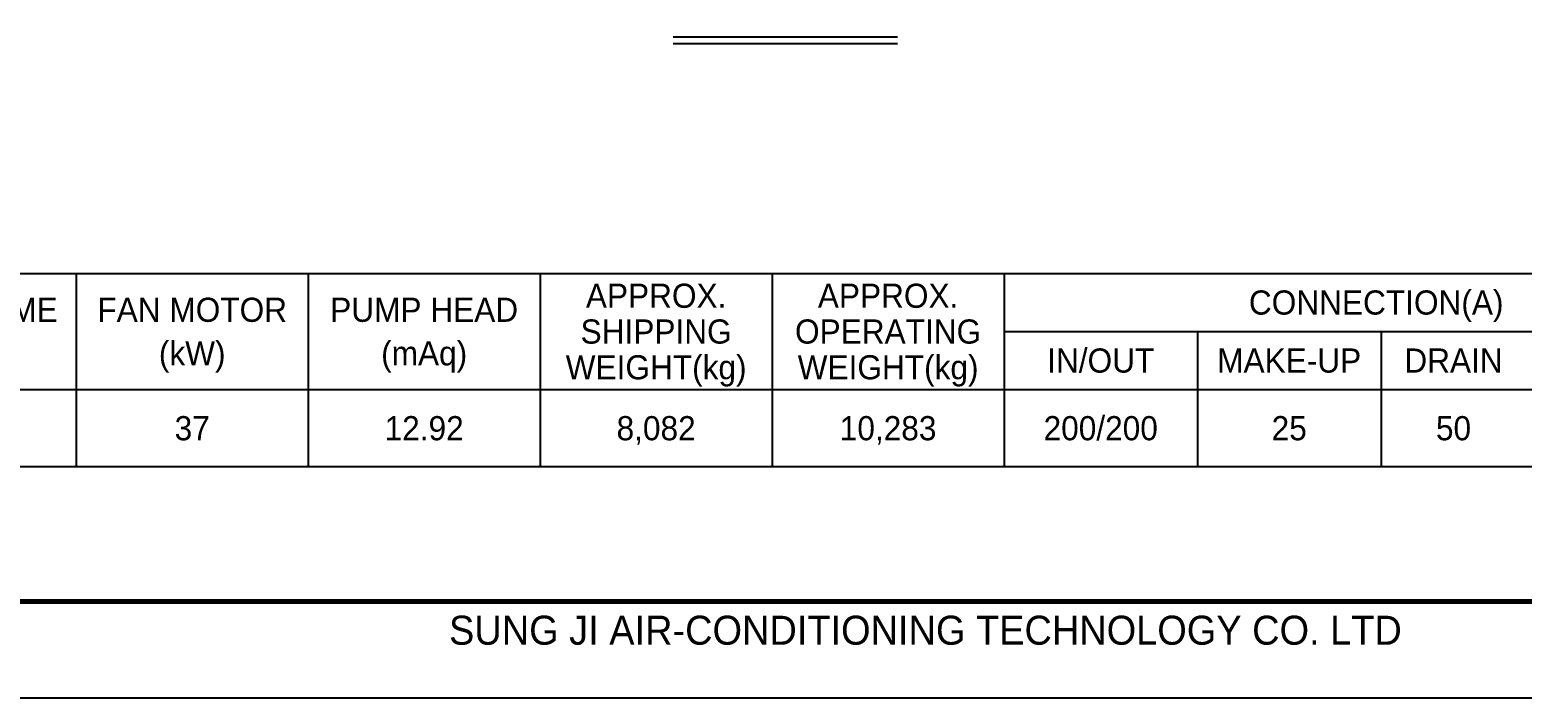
# Model space of a CAD drawing. Header units: millimetres. Extents: x -664082 to 30827, y -141530 to 21962.
# Drawn here: x 8849 to 19657, y 1167 to 6005 of the extents above; entities that cross this region are included whole.
import ezdxf
from ezdxf.enums import TextEntityAlignment as Align

# ---------------------------------------------------------------- set-up
doc = ezdxf.new("R2010")
doc.units = ezdxf.units.MM
for name, color, linetype in [('냉각탑_box', 1, 'Continuous'), ('냉각탑_form', 1, 'Continuous'), ('냉각탑_text', 3, 'Continuous')]:
    doc.layers.add(name, color=color, linetype=linetype)
doc.styles.add('돋움', font='Dotum.ttf')

msp = doc.modelspace()

# ---------------------------------------------------------------- linework, layer by layer
at = {"layer": 'Defpoints'}
msp.add_lwpolyline([(1419.7, 21961.7), (30826.9, 21961.7), (30826.9, 1166.6), (1419.7, 1166.6)], close=True, dxfattribs=at)
at = {"layer": '냉각탑_box'}
for p, q in [((13508.2, 5954.1), (15131.6, 5954.1)), ((13508.2, 5907.5), (15131.6, 5907.5)), ((9184.5, 4241.1), (9184.5, 2841.1)), ((10864.5, 4241.1), (10864.5, 2841.1)), ((12544.5, 4241.1), (12544.5, 2841.1)), ((14224.5, 4241.1), (14224.5, 2841.1)), ((15904.5, 4241.1), (15904.5, 2841.1)), ((15904.5, 3821.1), (21294.5, 3821.1)), ((17304.5, 3821.1), (17304.5, 2841.1)), ((18634.5, 3821.1), (18634.5, 2841.1)), ((6244.5, 3401.1), (21294.5, 3401.1))]:
    msp.add_line(p, q, dxfattribs=at)
msp.add_lwpolyline([(6244.5, 4241.1), (21294.5, 4241.1), (21294.5, 2841.1), (6244.5, 2841.1)], close=True, dxfattribs=at)
at = {"layer": '냉각탑_form', "const_width": 35}
msp.add_lwpolyline([(2119.9, 21261.5), (2119.9, 1866.8), (30126.8, 1866.8), (30126.8, 21261.5)], close=True, dxfattribs=at)

# ---------------------------------------------------------------- texts
at = {"layer": '냉각탑_form', "style": '돋움'}
msp.add_text('SUNG JI AIR-CONDITIONING TECHNOLOGY CO. LTD', height=210.051, dxfattribs=at).set_placement((11884.6, 1553.6))
at = {"layer": '냉각탑_text', "style": '돋움'}
for s, p in [('APPROX.', (13384.5, 4080.1)), ('APPROX.', (15064.5, 4080.1)), ('CONNECTION(A)', (18599.5, 4031.1)), ('AIR VOLUME', (8344.5, 3978.6)), ('FAN MOTOR', (10024.5, 3978.6)), ('PUMP HEAD', (11704.5, 3978.6)), ('SHIPPING', (13384.5, 3821.1)), ('OPERATING', (15064.5, 3821.1)), ('(kW)', (10024.5, 3663.6)), ('(mAq)', (11704.5, 3663.6)), ('IN/OUT', (16604.5, 3611.1)), ('MAKE-UP', (17969.5, 3611.1)), ('DRAIN', (19159.5, 3611.1)), ('WEIGHT(kg)', (13384.5, 3562.1)), ('WEIGHT(kg)', (15064.5, 3562.1)), ('37', (10024.5, 3121.1)), ('12.92', (11704.5, 3121.1)), ('8,082', (13384.5, 3121.1)), ('10,283', (15064.5, 3121.1)), ('200/200', (16604.5, 3121.1)), ('25', (17969.5, 3121.1)), ('50', (19159.5, 3121.1))]:
    msp.add_text(s, height=175, dxfattribs=at).set_placement(p, align=Align.MIDDLE_CENTER)

doc.saveas('drawing.dxf')
